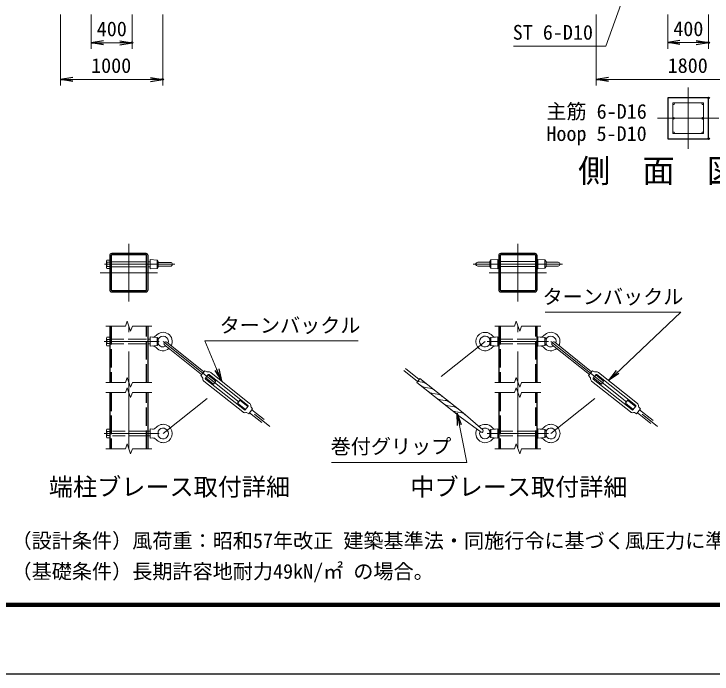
# Model space of a CAD drawing. Units: millimetres, scale not verified. Extents: x -12600 to 12600, y -8910 to 8910.
# Drawn here: x -974 to 5858, y -8910 to -2452 of the extents above; entities that cross this region are included whole.
import ezdxf
from ezdxf.enums import TextEntityAlignment as Align

# ---------------------------------------------------------------- set-up
doc = ezdxf.new("R2010")
doc.units = ezdxf.units.MM
doc.header["$LTSCALE"] = 30
doc.header["$PDMODE"] = 32
doc.header["$PDSIZE"] = 15
doc.linetypes.add('DASHED', pattern=[7.5, 6, -1.5])
doc.linetypes.add('USER1', pattern=[50.8, 31.75, -6.35, 6.35, -6.35])
for name, color, linetype, lineweight in [('0-0_D-STR1', 1, 'Continuous', 25), ('0-1_D-BMK', 2, 'USER1', 13), ('0-2_D-STR3', 3, 'Continuous', 13), ('0-4_D-STR-DIM', 7, 'Continuous', 13), ('0-7_D-STR-TXT', 7, 'Continuous', 13), ('0-8_D-TTL-TXT', 7, 'Continuous', 13), ('0-A_D-STR4', 7, 'Continuous', 25), ('0-C_D-TTL', 7, 'Continuous', 25)]:
    doc.layers.add(name, color=color, linetype=linetype, lineweight=lineweight)
doc.layers.add('0-5_0', color=7, linetype='Continuous')
doc.layers.add('0-6_Defpoints', color=8, linetype='Continuous')
doc.styles.add('ＭＳ ゴシック', font='')
doc.styles.get('ＭＳ ゴシック').set_extended_font_data('MS Gothic')

# ---------------------------------------------------------------- blocks, each defined once
blk = doc.blocks.new('_Open')
at = {"layer": '0-5_0'}
blk.add_line((-30, 5), (0, 0), dxfattribs=at)
blk.add_lwpolyline([(-30, -5), (0, 0), (-30, 0)], dxfattribs=at)

msp = doc.modelspace()

# ---------------------------------------------------------------- linework, layer by layer
at = {"layer": '0-0_D-STR1'}
for p, q in [((-36.39, -4814.77), (-36.39, -5151.37)), ((-22.89, -4814.77), (-22.89, -5151.37)), ((319.41, -4795.57), (-17.19, -4795.57)), ((319.41, -4809.07), (-17.19, -4809.07)), ((325.11, -5151.37), (325.11, -4814.77)), ((338.61, -5151.37), (338.61, -4814.77)), ((3770.75, -4814.77), (3770.75, -5151.37)), ((3784.25, -4814.77), (3784.25, -5151.37)), ((4126.55, -4795.57), (3789.95, -4795.57)), ((4126.55, -4809.07), (3789.95, -4809.07)), ((4132.25, -5151.37), (4132.25, -4814.77)), ((4145.75, -5151.37), (4145.75, -4814.77)), ((-17.19, -5157.07), (319.41, -5157.07)), ((-17.19, -5170.57), (319.41, -5170.57)), ((3789.95, -5157.07), (4126.55, -5157.07)), ((3789.95, -5170.57), (4126.55, -5170.57)), ((-36.39, -5506.61), (-36.39, -6056.61)), ((338.61, -6056.61), (338.61, -5506.61)), ((3770.75, -5506.61), (3770.75, -6056.61)), ((4145.75, -6056.61), (4145.75, -5506.61)), ((-36.39, -6156.61), (-36.39, -6706.61)), ((338.61, -6706.61), (338.61, -6156.61)), ((3770.75, -6156.61), (3770.75, -6706.61)), ((4145.75, -6706.61), (4145.75, -6156.61))]:
    msp.add_line(p, q, dxfattribs=at)
at = {"layer": '0-0_D-STR1', "linetype": 'DASHED'}
for p, q in [((-22.89, -5506.61), (-22.89, -6056.61)), ((325.11, -6056.61), (325.11, -5506.61)), ((3784.25, -5506.61), (3784.25, -6056.61)), ((4132.25, -6056.61), (4132.25, -5506.61)), ((-22.89, -6156.61), (-22.89, -6706.61)), ((325.11, -6706.61), (325.11, -6156.61)), ((3784.25, -6156.61), (3784.25, -6706.61)), ((4132.25, -6706.61), (4132.25, -6156.61))]:
    msp.add_line(p, q, dxfattribs=at)
at = {"layer": '0-0_D-STR1'}
for centre, radius, start, end in [((-17.19, -4814.77), 19.2, 90, 180), ((-17.19, -4814.77), 5.7, 90, 180), ((319.41, -4814.77), 19.2, 0, 90), ((319.41, -4814.77), 5.7, 0, 90), ((3789.95, -4814.77), 19.2, 90, 180), ((3789.95, -4814.77), 5.7, 90, 180), ((4126.55, -4814.77), 19.2, 0, 90), ((4126.55, -4814.77), 5.7, 0, 90), ((-17.19, -5151.37), 19.2, 180, 270), ((-17.19, -5151.37), 5.7, 180, 270), ((319.41, -5151.37), 19.2, 270, 0), ((319.41, -5151.37), 5.7, 270, 0), ((3789.95, -5151.37), 19.2, 180, 270), ((3789.95, -5151.37), 5.7, 180, 270), ((4126.55, -5151.37), 19.2, 270, 0), ((4126.55, -5151.37), 5.7, 270, 0)]:
    msp.add_arc(centre, radius, start, end, dxfattribs=at)
at = {"layer": '0-1_D-BMK'}
for p, q in [((5624.19, -3172.75), (5624.19, -3772.75)), ((5324.19, -3472.75), (5924.19, -3472.75)), ((151.11, -5264.32), (151.11, -4701.82)), ((3958.25, -5264.32), (3958.25, -4701.82)), ((-86.01, -4900.57), (599.97, -4900.57)), ((3520.59, -4900.57), (4395.92, -4900.57)), ((-130.14, -4983.07), (432.36, -4983.07)), ((3677, -4983.07), (4239.5, -4983.07)), ((151.11, -6706.61), (151.11, -5506.61)), ((3958.25, -6706.61), (3958.25, -5506.61)), ((-90.73, -5656.61), (447.8, -5656.61)), ((485.61, -5656.61), (1617.51, -6557.24)), ((3636.41, -5656.61), (3206.02, -5999.06)), ((3658.25, -5656.61), (4258.25, -5656.61)), ((4280.1, -5656.61), (5412, -6557.24)), ((485.61, -6556.61), (915.99, -6214.16)), ((4280.1, -6556.61), (4710.61, -6214.31)), ((-90.73, -6556.61), (447.8, -6556.61)), ((3658.25, -6556.61), (4258.25, -6556.61))]:
    msp.add_line(p, q, dxfattribs=at)
at = {"layer": '0-2_D-STR3'}
for p, q in [((-66.39, -4868.96), (-66.39, -4931.96)), ((-63.99, -4859.02), (-36.39, -4859.02)), ((-36.39, -4879.8), (-63.99, -4879.8)), ((-36.39, -4859.02), (-36.39, -4942.12)), ((-22.89, -4876.57), (325.11, -4876.57)), ((338.61, -4876.57), (359.61, -4876.57)), ((359.61, -4855.57), (359.61, -4945.57)), ((428.61, -4860.07), (428.61, -4941.07)), ((438.91, -4876.57), (438.91, -4924.57)), ((438.91, -4881.82), (556.86, -4881.82)), ((3683.1, -4880.44), (3565.16, -4880.44)), ((3683.1, -4917.94), (3565.16, -4917.94)), ((3683.1, -4875.19), (3683.1, -4923.19)), ((3693.41, -4858.69), (3693.41, -4939.69)), ((3762.41, -4854.19), (3762.41, -4944.19)), ((3770.75, -4875.19), (3762.41, -4875.19)), ((3784.25, -4875.19), (4132.25, -4875.19)), ((4145.75, -4875.19), (4154.1, -4875.19)), ((4154.1, -4854.19), (4154.1, -4944.19)), ((4223.1, -4858.69), (4223.1, -4939.69)), ((4233.41, -4875.19), (4233.41, -4923.19)), ((4233.41, -4880.44), (4351.35, -4880.44)), ((4233.41, -4917.94), (4351.35, -4917.94)), ((-36.39, -4921.35), (-63.99, -4921.35)), ((-63.99, -4942.12), (-36.39, -4942.12)), ((-22.89, -4924.57), (325.11, -4924.57)), ((338.61, -4924.57), (359.61, -4924.57)), ((359.61, -4945.57), (428.61, -4941.07)), ((428.61, -4941.07), (438.91, -4924.57)), ((438.91, -4919.32), (556.86, -4919.32)), ((3693.41, -4939.69), (3683.1, -4923.19)), ((3762.41, -4944.19), (3693.41, -4939.69)), ((3770.75, -4923.19), (3762.41, -4923.19)), ((3784.25, -4923.19), (4132.25, -4923.19)), ((4145.75, -4923.19), (4154.1, -4923.19)), ((4154.1, -4944.19), (4223.1, -4939.69)), ((4223.1, -4939.69), (4233.41, -4923.19)), ((-66.39, -5624.99), (-66.39, -5688)), ((-63.99, -5615.06), (-36.39, -5615.06)), ((-36.39, -5635.83), (-63.99, -5635.83)), ((-36.39, -5615.06), (-36.39, -5698.16)), ((338.61, -5632.61), (359.61, -5632.61)), ((359.61, -5611.61), (359.61, -5701.61)), ((428.61, -5616.11), (428.61, -5697.11)), ((438.91, -5632.61), (438.91, -5680.61)), ((523.81, -5664), (885.33, -5951.65)), ((3693.41, -5616.11), (3683.1, -5632.61)), ((3683.1, -5632.61), (3683.1, -5680.61)), ((3762.41, -5611.61), (3693.41, -5616.11)), ((3693.41, -5697.11), (3693.41, -5616.11)), ((3762.41, -5611.61), (3762.41, -5701.61)), ((3762.41, -5632.61), (3770.75, -5632.61)), ((4145.75, -5632.61), (4154.1, -5632.61)), ((4154.1, -5611.61), (4154.1, -5701.61)), ((4223.1, -5616.11), (4223.1, -5697.11)), ((4233.41, -5632.61), (4233.41, -5680.61)), ((4318.3, -5664), (4679.82, -5951.65)), ((-36.39, -5677.38), (-63.99, -5677.38)), ((-63.99, -5698.16), (-36.39, -5698.16)), ((338.61, -5680.61), (359.61, -5680.61)), ((359.61, -5701.61), (428.61, -5697.11)), ((428.61, -5697.11), (438.91, -5680.61)), ((501.4, -5692.17), (862.91, -5979.82)), ((3693.41, -5697.11), (3683.1, -5680.61)), ((3762.41, -5701.61), (3693.41, -5697.11)), ((3762.41, -5680.61), (3770.75, -5680.61)), ((4145.75, -5680.61), (4154.1, -5680.61)), ((4154.1, -5701.61), (4223.1, -5697.11)), ((4223.1, -5697.11), (4233.41, -5680.61)), ((4295.89, -5692.17), (4657.41, -5979.82)), ((855.44, -5989.21), (892.8, -5942.26)), ((892.8, -5942.26), (914.23, -5952.91)), ((2843.31, -5940.89), (2976.83, -6047.13)), ((2858.25, -5922.11), (2991.78, -6028.35)), ((4649.93, -5989.21), (4687.29, -5942.26)), ((4687.29, -5942.26), (4708.73, -5952.91)), ((855.44, -5989.21), (870.63, -6007.71)), ((900.02, -6015.1), (928.04, -5979.89)), ((925.23, -5983.41), (1002.7, -6045.05)), ((936.47, -5978.93), (1316.77, -6281.53)), ((952.34, -5958.97), (1332.65, -6261.57)), ((4649.93, -5989.21), (4665.12, -6007.71)), ((4694.51, -6015.1), (4722.53, -5979.89)), ((4719.73, -5983.41), (4797.2, -6045.05)), ((4730.96, -5978.93), (5111.26, -6281.53)), ((4746.84, -5958.97), (5127.14, -6261.57)), ((885.1, -6043.49), (1265.4, -6346.08)), ((900.98, -6023.53), (1281.28, -6326.13)), ((3392.58, -6393.27), (2970.03, -6057.05)), ((3021.03, -6052.99), (2977.58, -6046.48)), ((3422.47, -6355.71), (2999.91, -6019.49)), ((4679.59, -6043.49), (5059.9, -6346.08)), ((4695.47, -6023.53), (5075.77, -6326.13)), ((3096.15, -6112.76), (3050.89, -6105.98)), ((3171.27, -6172.53), (3126.01, -6165.76)), ((1215.04, -6260.01), (1237.46, -6231.84)), ((1215.04, -6260.01), (1292.51, -6321.65)), ((1237.46, -6231.84), (1314.93, -6293.48)), ((3246.39, -6232.3), (3201.13, -6225.53)), ((5009.54, -6260.01), (5031.95, -6231.84)), ((5009.54, -6260.01), (5087.01, -6321.65)), ((5031.95, -6231.84), (5109.42, -6293.48)), ((1289.71, -6325.17), (1317.73, -6289.96)), ((1324.95, -6362.79), (1303.51, -6352.15)), ((1354.84, -6325.23), (1473.52, -6419.67)), ((3321.51, -6292.07), (3276.25, -6285.3)), ((3396.63, -6351.85), (3351.38, -6345.07)), ((5084.2, -6325.17), (5112.22, -6289.96)), ((5119.44, -6362.79), (5098.01, -6352.15)), ((5149.33, -6325.23), (5280.67, -6429.74)), ((1332.42, -6353.4), (1451.11, -6447.84)), ((3392.58, -6393.27), (3597.48, -6542.89)), ((3422.47, -6355.71), (3614.3, -6521.76)), ((5126.91, -6353.4), (5258.25, -6457.91)), ((-66.39, -6524.99), (-66.39, -6588)), ((-63.99, -6515.06), (-36.39, -6515.06)), ((-36.39, -6535.83), (-63.99, -6535.83)), ((-36.39, -6515.06), (-36.39, -6598.16)), ((338.61, -6532.61), (359.61, -6532.61)), ((359.61, -6511.61), (359.61, -6601.61)), ((359.61, -6511.61), (382.25, -6513.08)), ((438.91, -6532.61), (438.91, -6580.61)), ((3693.41, -6516.11), (3683.1, -6532.61)), ((3683.1, -6532.61), (3683.1, -6580.61)), ((3762.41, -6511.61), (3693.41, -6516.11)), ((3693.41, -6597.11), (3693.41, -6516.11)), ((3762.41, -6511.61), (3762.41, -6601.61)), ((3762.41, -6532.61), (3770.75, -6532.61)), ((4145.75, -6532.61), (4154.1, -6532.61)), ((4154.1, -6511.61), (4154.1, -6601.61)), ((4154.1, -6511.61), (4223.1, -6516.11)), ((4223.1, -6516.11), (4223.1, -6597.11)), ((4223.1, -6516.11), (4233.41, -6532.61)), ((4233.41, -6532.61), (4233.41, -6580.61)), ((-36.39, -6577.38), (-63.99, -6577.38)), ((-63.99, -6598.16), (-36.39, -6598.16)), ((338.61, -6580.61), (359.61, -6580.61)), ((359.61, -6601.61), (382.25, -6600.13)), ((3693.41, -6597.11), (3683.1, -6580.61)), ((3762.41, -6601.61), (3693.41, -6597.11)), ((3762.41, -6580.61), (3770.75, -6580.61)), ((4145.75, -6580.61), (4154.1, -6580.61)), ((4154.1, -6601.61), (4223.1, -6597.11)), ((4223.1, -6597.11), (4233.41, -6580.61))]:
    msp.add_line(p, q, dxfattribs=at)
at = {"layer": '0-2_D-STR3', "linetype": 'DASHED'}
for p, q in [((325.11, -5632.61), (-22.89, -5632.61)), ((4132.25, -5632.61), (3784.25, -5632.61)), ((325.11, -5680.61), (-22.89, -5680.61)), ((4132.25, -5680.61), (3784.25, -5680.61)), ((338.61, -6532.61), (-9.39, -6532.61)), ((4132.25, -6532.61), (3784.25, -6532.61)), ((338.61, -6580.61), (-9.39, -6580.61)), ((4132.25, -6580.61), (3784.25, -6580.61))]:
    msp.add_line(p, q, dxfattribs=at)
at = {"layer": '0-2_D-STR3'}
msp.add_lwpolyline([(5474.19, -3322.75), (5474.19, -3622.75), (5774.19, -3622.75), (5774.19, -3322.75)], close=True, dxfattribs=at)
for points in [[(359.61, -4855.57), (428.61, -4860.07), (438.91, -4876.57)], [(3762.41, -4854.19), (3693.41, -4858.69), (3683.1, -4875.19)], [(4154.1, -4854.19), (4223.1, -4858.69), (4233.41, -4875.19)], [(359.61, -5611.61), (428.61, -5616.11), (438.91, -5632.61)], [(4154.1, -5611.61), (4223.1, -5616.11), (4233.41, -5632.61)], [(902.82, -6011.58), (980.29, -6073.22), (1002.7, -6045.05)], [(4697.31, -6011.58), (4774.78, -6073.22), (4797.2, -6045.05)], [(1324.95, -6362.79), (1362.31, -6315.84), (1347.12, -6297.35)], [(5119.44, -6362.79), (5156.8, -6315.84), (5141.61, -6297.35)]]:
    msp.add_lwpolyline(points, dxfattribs=at)
for centre in [(5482.19, -3330.75), (5766.19, -3330.75), (5482.19, -3472.75), (5766.19, -3472.75), (5482.19, -3614.75), (5766.19, -3614.75)]:
    msp.add_circle(centre, 8, dxfattribs=at)
for centre, radius, start, end in [((-42.76, -4869.41), 23.64, 153.93467, 206.06533), ((24.72, -4900.57), 91.12, 166.82041, 193.17959), ((556.86, -4900.57), 18.75, 270, 90), ((3565.16, -4899.19), 18.75, 90, 270), ((4351.35, -4899.19), 18.75, 270, 90), ((-42.72, -4931.74), 23.67, 153.96929, 206.03071), ((384.98, -5571.17), 42, 266.2686, 319.66701), ((485.61, -5656.61), 90, 333.02839, 139.66701), ((3636.41, -5656.61), 90, 40.33299, 319.66701), ((3737.03, -5571.17), 42, 220.33299, 273.7314), ((4179.48, -5571.17), 42, 266.2686, 319.66701), ((4280.1, -5656.61), 90, 333.02839, 139.66701), ((-42.76, -5625.45), 23.64, 153.93467, 206.06533), ((24.72, -5656.61), 91.12, 166.82041, 193.17959), ((485.61, -5656.61), 52.5, 341.54247, 152.79711), ((512.6, -5678.09), 18, 51.49143, 231.49143), ((3636.41, -5656.61), 52.5, 27.20289, 332.79711), ((4280.1, -5656.61), 52.5, 341.54247, 152.79711), ((4307.1, -5678.09), 18, 51.49143, 231.49143), ((-42.72, -5687.77), 23.67, 153.96929, 206.03071), ((384.98, -5742.04), 42, 40.33299, 93.7314), ((485.61, -5656.61), 90, 220.33299, 309.95447), ((485.61, -5656.61), 52.5, 207.20289, 301.44039), ((3737.03, -5742.04), 42, 86.2686, 139.66701), ((4179.48, -5742.04), 42, 40.33299, 93.7314), ((4280.1, -5656.61), 90, 220.33299, 309.95447), ((4280.1, -5656.61), 52.5, 207.20289, 301.44039), ((861.36, -6015.33), 12, 355.37255, 39.39218), ((919.57, -5942.16), 12, 243.59068, 287.61032), ((932.73, -5983.62), 31.5, 51.49143, 107.61032), ((932.73, -5983.62), 6, 51.49143, 141.49143), ((4655.85, -6015.33), 12, 355.37255, 39.39218), ((4714.06, -5942.16), 12, 243.59068, 287.61032), ((4727.23, -5983.62), 31.5, 51.49143, 107.61032), ((4727.23, -5983.62), 6, 51.49143, 141.49143), ((904.71, -6018.84), 31.5, 175.37255, 231.49143), ((904.71, -6018.84), 6, 141.49143, 231.49143), ((3249.75, -6248.95), 339.21, 137.43473, 145.54859), ((3007.71, -6141.99), 90, 49.121, 81.49181), ((4699.21, -6018.84), 31.5, 175.37255, 231.49143), ((4699.21, -6018.84), 6, 141.49143, 231.49143), ((3064.21, -6016.98), 90, 231.49173, 261.49182), ((3139.33, -6076.75), 90, 231.49173, 261.49182), ((3082.83, -6201.76), 90, 49.121, 81.49181), ((3214.45, -6136.52), 90, 231.49054, 261.49036), ((3157.95, -6261.54), 90, 49.11991, 81.49181), ((1313.03, -6286.22), 6, 321.49143, 51.49143), ((1313.03, -6286.22), 31.5, 355.37255, 51.49143), ((3289.57, -6196.29), 90, 231.49173, 261.49182), ((3233.07, -6321.31), 90, 49.12006, 81.49181), ((5107.53, -6286.22), 6, 321.49143, 51.49143), ((5107.53, -6286.22), 31.5, 355.37255, 51.49143), ((1285.02, -6321.43), 31.5, 231.49143, 287.61032), ((1285.02, -6321.43), 6, 231.49143, 321.49143), ((1298.18, -6362.9), 12, 63.59068, 107.61032), ((1356.39, -6289.73), 12, 175.37255, 219.39218), ((3364.69, -6256.06), 90, 231.49173, 261.49182), ((3308.19, -6381.08), 90, 49.121, 81.49181), ((3383.32, -6440.85), 90, 49.11991, 81.49037), ((5079.51, -6321.43), 31.5, 231.49143, 287.61032), ((5079.51, -6321.43), 6, 231.49143, 321.49143), ((5092.67, -6362.9), 12, 63.59068, 107.61032), ((5150.89, -6289.73), 12, 175.37255, 219.39218), ((485.61, -6556.61), 90, 220.33299, 139.66701), ((3636.41, -6556.61), 90, 40.33299, 131.53741), ((4280.1, -6556.61), 90, 220.33299, 139.66701), ((-42.76, -6525.45), 23.64, 153.93467, 206.06533), ((24.72, -6556.61), 91.12, 166.82041, 193.17959), ((384.98, -6471.17), 42, 266.2686, 319.66701), ((485.61, -6556.61), 52.5, 207.20289, 152.79711), ((3636.41, -6556.61), 90, 151.44538, 319.66701), ((3636.41, -6556.61), 52.5, 156.93654, 332.79711), ((3605.89, -6532.33), 13.5, 231.48971, 51.48971), ((3636.41, -6556.61), 52.5, 27.20289, 126.04626), ((3737.03, -6471.17), 42, 220.33299, 273.7314), ((4179.48, -6471.17), 42, 266.2686, 319.66701), ((4280.1, -6556.61), 52.5, 207.20289, 152.79711), ((-42.72, -6587.77), 23.67, 153.96929, 206.03071), ((384.98, -6642.04), 42, 40.33299, 93.7314), ((3737.03, -6642.04), 42, 86.2686, 139.66701), ((4179.48, -6642.04), 42, 40.33299, 93.7314)]:
    msp.add_arc(centre, radius, start, end, dxfattribs=at)
at = {"layer": '0-4_D-STR-DIM'}
for p, q in [((-517.98, -2456.61), (-517.98, -3151.96)), ((-217.98, -2456.61), (-217.98, -2793.13)), ((182.02, -2456.61), (182.02, -2793.13)), ((482.02, -2456.61), (482.02, -3151.96)), ((4724.19, -2456.61), (4724.19, -3151.96)), ((5424.19, -2456.61), (5424.19, -2791.96)), ((5824.19, -2456.61), (5824.19, -2791.96)), ((5544.19, -2731.96), (5704.19, -2731.96)), ((-97.98, -2733.13), (62.02, -2733.13)), ((-397.98, -3091.96), (362.02, -3091.96)), ((4844.19, -3091.96), (6404.19, -3091.96)), ((133.79, -5459.04), (116.48, -5506.61)), ((168.42, -5554.18), (133.79, -5459.04)), ((3940.94, -5459.04), (3923.62, -5506.61)), ((3975.57, -5554.18), (3940.94, -5459.04)), ((-73.89, -5506.61), (116.48, -5506.61)), ((185.74, -5506.61), (168.42, -5554.18)), ((185.74, -5506.61), (376.11, -5506.61)), ((3733.25, -5506.61), (3923.62, -5506.61)), ((3992.88, -5506.61), (3975.57, -5554.18)), ((3992.88, -5506.61), (4183.25, -5506.61)), ((133.79, -6009.04), (116.48, -6056.61)), ((168.42, -6104.18), (133.79, -6009.04)), ((3940.94, -6009.04), (3923.62, -6056.61)), ((3975.57, -6104.18), (3940.94, -6009.04)), ((-73.89, -6056.61), (116.48, -6056.61)), ((185.74, -6056.61), (168.42, -6104.18)), ((185.74, -6056.61), (376.11, -6056.61)), ((3733.25, -6056.61), (3923.62, -6056.61)), ((3992.88, -6056.61), (3975.57, -6104.18)), ((3992.88, -6056.61), (4183.25, -6056.61)), ((133.79, -6109.04), (116.48, -6156.61)), ((168.42, -6204.18), (133.79, -6109.04)), ((3940.94, -6109.04), (3923.62, -6156.61)), ((3975.57, -6204.18), (3940.94, -6109.04)), ((-73.89, -6156.61), (116.48, -6156.61)), ((185.74, -6156.61), (168.42, -6204.18)), ((185.74, -6156.61), (376.11, -6156.61)), ((3733.25, -6156.61), (3923.62, -6156.61)), ((3992.88, -6156.61), (3975.57, -6204.18)), ((3992.88, -6156.61), (4183.25, -6156.61)), ((133.79, -6659.04), (116.48, -6706.61)), ((168.42, -6754.18), (133.79, -6659.04)), ((3940.94, -6659.04), (3923.62, -6706.61)), ((3975.57, -6754.18), (3940.94, -6659.04)), ((-73.89, -6706.61), (116.48, -6706.61)), ((185.74, -6706.61), (168.42, -6754.18)), ((185.74, -6706.61), (376.11, -6706.61)), ((3733.25, -6706.61), (3923.62, -6706.61)), ((3992.88, -6706.61), (3975.57, -6754.18)), ((3992.88, -6706.61), (4183.25, -6706.61))]:
    msp.add_line(p, q, dxfattribs=at)
at = {"layer": '0-6_Defpoints'}
for p in [(182.02, -2733.13), (5824.19, -2731.96), (482.02, -3091.96), (5824.19, -3272.75), (5824.19, -3672.75)]:
    msp.add_point(p, dxfattribs=at)
at = {"layer": '0-7_D-STR-TXT'}
for points in [[(3915.07, -2767.68), (4817.54, -2767.68), (5113.51, -1948.49)], [(4223.49, -5370.89), (5553.42, -5370.89), (4847.25, -6036.34)], [(2395.59, -5650.6), (895.1, -5650.6), (1056.91, -6040.94)], [(2133.83, -6841.1), (3458.43, -6841.1), (3363.91, -6359.69)]]:
    msp.add_lwpolyline(points, dxfattribs=at)
at = {"layer": '0-A_D-STR4'}
msp.add_lwpolyline([(5424.19, -3272.75), (5424.19, -3672.75), (5824.19, -3672.75), (5824.19, -3272.75)], close=True, dxfattribs=at)
at = {"layer": '0-C_D-TTL', "color": 2}
msp.add_lwpolyline([(-12600, 8910), (12600, 8910), (12600, -8910), (-12600, -8910)], close=True, dxfattribs=at)
at = {"layer": '0-C_D-TTL'}
for points in [[(-11790, 8250), (11790, 8250), (11790, -8250), (-11790, -8250)], [(-11782.5, 8242.5), (11782.5, 8242.5), (11782.5, -8242.5), (-11782.5, -8242.5)], [(-11775, 8235), (11775, 8235), (11775, -8235), (-11775, -8235)], [(-11767.5, 8227.5), (11767.5, 8227.5), (11767.5, -8227.5), (-11767.5, -8227.5)], [(-11760, 8220), (11760, 8220), (11760, -8220), (-11760, -8220)]]:
    msp.add_lwpolyline(points, close=True, dxfattribs=at)

# ---------------------------------------------------------------- block references
at = {"layer": '0-4_D-STR-DIM', "xscale": 4, "yscale": 4, "rotation": 180}
for p in [(-217.98, -2733.13), (5424.19, -2731.96), (-517.98, -3091.96), (4724.19, -3091.96)]:
    msp.add_blockref('_Open', p, dxfattribs=at)
at = {"layer": '0-4_D-STR-DIM', "xscale": 4, "yscale": 4}
for p in [(182.02, -2733.13), (5824.19, -2731.96), (482.02, -3091.96)]:
    msp.add_blockref('_Open', p, dxfattribs=at)
at = {"layer": '0-7_D-STR-TXT', "xscale": 4, "yscale": 4}
for p, rotation in [((1057.68, -6042.79), 292.51591), ((4845.8, -6037.71), 223.29944), ((3363.52, -6357.73), 101.10829)]:
    msp.add_blockref('_Open', p, dxfattribs=dict(at, rotation=rotation))

# ---------------------------------------------------------------- texts
at = {"layer": '0-4_D-STR-DIM', "style": 'ＭＳ ゴシック'}
for s, p in [('400', (-163.48, -2712.88)), ('400', (5478.69, -2711.72)), ('1000', (-218.68, -3071.72)), ('1800', (5423.49, -3071.72))]:
    msp.add_text(s, height=144.3, dxfattribs=at).set_placement(p, align=Align.BOTTOM_LEFT)
at = {"layer": '0-7_D-STR-TXT', "style": 'ＭＳ ゴシック'}
for s, p in [('ST 6-D10', (3907.46, -2746.67)), ('主筋 6-D16', (4236.76, -3520.53)), ('Hoop 5-D10', (4236.76, -3737.53)), ('ターンバックル', (4199.89, -5333.52)), ('ターンバックル', (1039.5, -5613.23)), ('巻付グリップ', (2125.45, -6797.63))]:
    msp.add_text(s, height=144.3, dxfattribs=at).set_placement(p, align=Align.BOTTOM_LEFT)
at = {"layer": '0-8_D-TTL-TXT', "style": 'ＭＳ ゴシック'}
for s, height, p in [('側\u3000面\u3000図', 230.9, (4547.22, -4170.62)), ('端柱ブレース取付詳細', 173.1, (-631.95, -7217.12)), ('中ブレース取付詳細', 173.1, (2905.67, -7217.58)), ('（設計条件）風荷重：昭和57年改正 建築基準法・同施行令に基づく風圧力に準拠。', 144.3, (-997.35, -7720.81)), ('（基礎条件）長期許容地耐力49kN/㎡ の場合。', 144.3, (-997.35, -8020.81))]:
    msp.add_text(s, height=height, dxfattribs=at).set_placement(p, align=Align.BOTTOM_LEFT)

doc.saveas('drawing.dxf')
